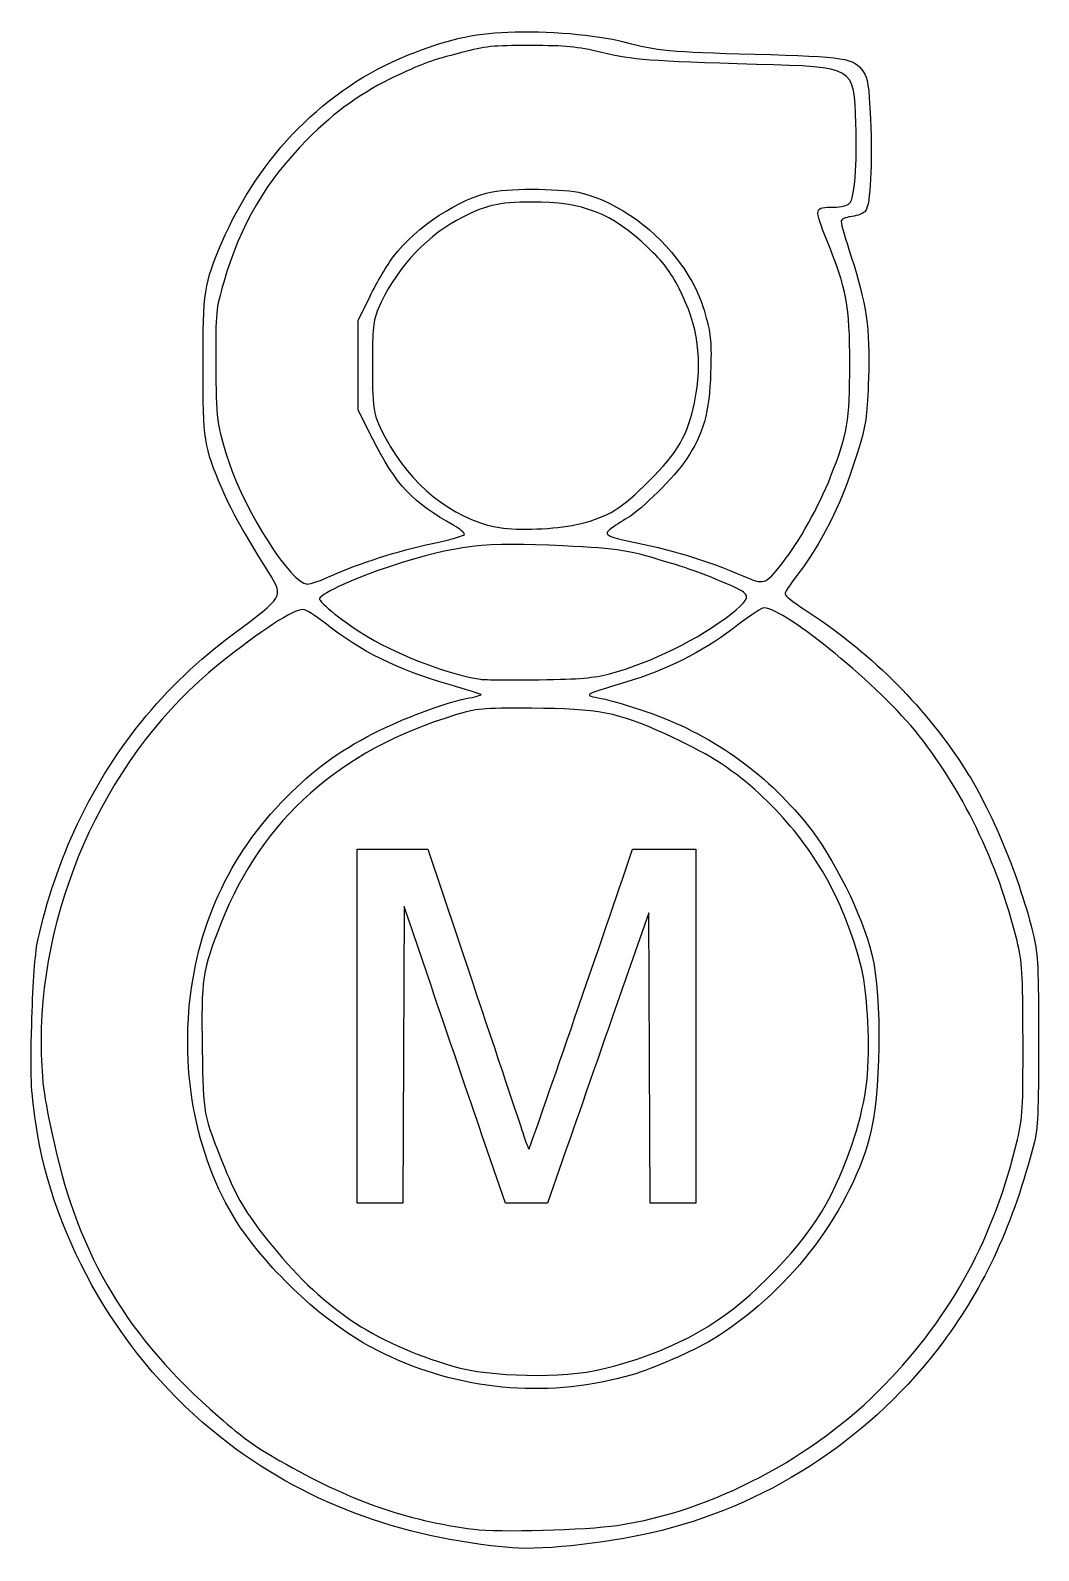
# Model space of a CAD drawing. Extents: x 16 to 411, y 27 to 623.
import ezdxf

# ---------------------------------------------------------------- set-up
doc = ezdxf.new("R2010")
doc.units = 0
doc.layers.add('Image', color=7, linetype='CONTINUOUS')

msp = doc.modelspace()

# ---------------------------------------------------------------- linework, layer by layer
at = {"layer": 'Image', "color": 7}
for points in [[(150.20094, 462.87869), (144.5, 474.25738), (144.5, 491.89051), (144.5, 509.52365), (149.10831, 519.01182)], [(144, 232.5), (144, 302), (157.86232, 302), (171.72465, 302), (189.2851, 249.75)], [(249.20482, 293.25), (252.17869, 302), (264.58935, 302), (277, 302), (277, 232.5), (277, 163), (268.00819, 163), (259.01638, 163), (258.75819, 219.95679), (258.5, 276.91359), (244.29186, 236.20679)], [(173.17653, 248), (162.5, 279.5), (162.24194, 221.25), (161.98388, 163), (152.99194, 163), (144, 163), (144, 232.5)], [(224.42072, 179.25), (218.75773, 163), (210.49593, 163), (202.23414, 163), (193.0436, 189.75)]]:
    msp.add_lwpolyline(points, dxfattribs=at)
for points in [[(231.5, 429.68528)], [(134.12516, 409.34698)], [(243.13951, 370.81659)], [(240.5, 97.91971)], [(246.14541, 36.49854)], [(205, 27.66058)]]:
    msp.add_lwpolyline(points, close=True, dxfattribs=at)
for points in [[(163.82935, 613.604713), (179.11914, 619.768713), (189.30145, 622.125839), (203.2037, 622.719569)], [(203.2037, 622.719569), (218.28466, 623.36364), (237.96989, 621.697756), (248.7454, 618.865554)], [(185, 614.685066), (172.46668, 611.399144), (171.09354, 610.903686), (159.5, 605.484165)], [(212, 617.415987), (197.16377, 617.435697), (194.44124, 617.160322), (185, 614.685066)], [(240, 614.683599), (229.96487, 617.04881), (226.39823, 617.396861), (212, 617.415987)], [(300.74739, 610.041845), (257.97535, 611.291766), (252.67135, 611.697048), (240, 614.683599)], [(248.7454, 618.865554), (262.01639, 615.377448), (266.5716, 614.948055), (300, 614.034082)], [(90.850284, 539.89862), (105.70392, 574.351937), (131.77405, 600.681785), (163.82935, 613.604713)], [(300, 614.034082), (335.91802, 613.05204), (339.04413, 612.554953), (342.60774, 607.258973)], [(339.80052, 586.875665), (338.98995, 609.323091), (339.69708, 608.903623), (300.74739, 610.041845)], [(159.5, 605.484165), (146.02739, 599.18625), (135.63239, 591.780726), (124.43588, 580.50405)], [(342.60774, 607.258973), (344.51457, 604.42517), (344.87981, 602.071591), (345.51458, 588.527253)], [(337.33714, 555.47999), (339.32131, 557.46417), (340.3768, 570.916373), (339.80052, 586.875665)], [(345.51458, 588.527253), (346.31966, 571.349121), (345.46378, 555.01653), (343.62689, 552.50442)], [(124.43588, 580.50405), (108.13335, 564.084796), (98.203699, 547.1098), (91.67588, 524.5)], [(197.12035, 560.02282), (205.06771, 561.53001), (225.70339, 561.228277), (232.3067, 559.50833)], [(158.30315, 534.56386), (167.14565, 546.25455), (184.48436, 557.62646), (197.12035, 560.02282)], [(212.52154, 556), (199.425, 556), (193.77824, 554.60671), (183, 548.71584)], [(258.13287, 538.17901), (243.8631, 551.67979), (232.80588, 556), (212.52154, 556)], [(232.3067, 559.50833), (246.8544, 555.71914), (261.75594, 544.94378), (271.26204, 531.3396)], [(331.17857, 553.98469), (333.95764, 553.99369), (336.45802, 554.60088), (337.33714, 555.47999)], [(328.40042, 541.02974), (323.31525, 553.68073), (323.37496, 553.95915), (331.17857, 553.98469)], [(338.21491, 550.302), (335.3436, 549.91688), (334, 549.24871), (334, 548.20593)], [(343.62689, 552.50442), (342.96851, 551.60403), (340.53312, 550.61294), (338.21491, 550.302)], [(183, 548.71584), (170.11943, 541.67593), (158.18456, 528.16988), (152.32273, 514)], [(334, 548.20593), (334, 547.36403), (335.79303, 541.16386), (337.98451, 534.42779)], [(83.558191, 491.5), (83.545371, 520.78387), (84.048161, 524.12095), (90.850284, 539.89862)], [(270.41781, 522.05427), (266.82738, 529.00601), (264.24304, 532.39811), (258.13287, 538.17901)], [(337.36931, 492.5), (337.37631, 515.51391), (336.28594, 521.41199), (328.40042, 541.02974)], [(149.10831, 519.01182), (151.64288, 524.23032), (155.78056, 531.22874), (158.30315, 534.56386)], [(271.26204, 531.3396), (276.46545, 523.89299), (278.68905, 519.15575), (281.09165, 510.39817)], [(337.98451, 534.42779), (343.97713, 516.00796), (345.31098, 506.62708), (344.72817, 487)], [(91.67588, 524.5), (88.545697, 513.65827), (88.500832, 513.19784), (88.557841, 492.5)], [(276.42236, 477.20784), (279.79898, 493.70491), (277.95793, 507.45521), (270.41781, 522.05427)], [(152.32273, 514), (150.26987, 509.0376), (150.04515, 506.86475), (150.02374, 491.77024)], [(281.09165, 510.39817), (282.91153, 503.76466), (283.15596, 500.69695), (282.7906, 489.07497)], [(91.02904, 443.36225), (83.936777, 460.05264), (83.570926, 462.40996), (83.558191, 491.5)], [(88.557841, 492.5), (88.617061, 470.99772), (88.992171, 468.17281), (93.662497, 454.05701)], [(150.02374, 491.77024), (149.99734, 473.17328), (150.36194, 471.55245), (157.1973, 459.87948)], [(329.88184, 448.15367), (336.57196, 465.11661), (337.36273, 469.80017), (337.36931, 492.5)], [(282.7906, 489.07497), (282.29962, 473.4566), (279.88995, 464.80152), (273.31944, 455.0564)], [(344.72817, 487), (344.31375, 473.04366), (343.83121, 469.11255), (341.59808, 461.5)], [(258.55153, 446.40595), (269.97956, 457.88231), (273.82256, 464.50605), (276.42236, 477.20784)], [(181.97274, 429), (165.87432, 437.91857), (159.07274, 445.1712), (150.20094, 462.87869)], [(157.1973, 459.87948), (167.41925, 442.42312), (184.65075, 430.00429), (201.5, 427.95032)], [(341.59808, 461.5), (334.94181, 438.80938), (327.07328, 422.75868), (314.81, 406.8561)], [(93.662497, 454.05701), (100.26938, 434.08807), (118.27796, 406), (124.4741, 406)], [(273.31944, 455.0564), (268.60025, 448.05709), (255.76585, 435.28803), (250.14505, 432)], [(310.79854, 414.12756), (317.69923, 422.9419), (325.24417, 436.39476), (329.88184, 448.15367)], [(109.3478, 410.55883), (97.329628, 430.10927), (94.531416, 435.12003), (91.02904, 443.36225)], [(231.5, 429.68528), (242.72555, 432.48431), (247.83088, 435.63994), (258.55153, 446.40595)], [(201.5, 427.95032), (209.448, 426.98144), (224.0408, 427.82537), (231.5, 429.68528)], [(250.14505, 432), (247.79453, 430.625), (244.88781, 428.72164), (243.68569, 427.77032)], [(173.63303, 421.9346), (180.3062, 423.34557), (185.9279, 424.95), (186.12571, 425.5)], [(186.12571, 425.5), (186.32351, 426.05), (184.45467, 427.625), (181.97274, 429)], [(243.68569, 427.77032), (241.81359, 426.2888), (241.71521, 425.89805), (243, 425.04683)], [(243, 425.04683), (243.825, 424.50024), (246.975, 423.57361), (250, 422.98766)], [(134.12516, 409.34698), (145.0018, 414.28321), (159.90896, 419.03279), (173.63303, 421.9346)], [(224.80603, 421.02575), (193.88952, 422.6121), (183.33662, 421.35671), (157, 412.9594)], [(269, 413.65892), (250.09636, 419.43307), (247.5396, 419.85927), (224.80603, 421.02575)], [(250, 422.98766), (266.87428, 419.71905), (281.10686, 415.40121), (295.4788, 409.19041)], [(157, 412.9594), (144.24747, 408.89332), (129.96453, 402.4047), (129.28883, 400.37046)], [(295.71817, 402.81894), (293.58233, 404.59152), (278.03663, 410.89866), (269, 413.65892)], [(295.4788, 409.19041), (303.78846, 405.59941), (304.23443, 405.74313), (310.79854, 414.12756)], [(95.5, 386.45196), (115.49935, 401.30813), (115.27478, 400.91719), (109.3478, 410.55883)], [(124.4741, 406), (125.72602, 406), (130.06899, 407.50614), (134.12516, 409.34698)], [(314.81, 406.8561), (313.2645, 404.85195), (312, 402.70537), (312, 402.08592)], [(129.28883, 400.37046), (128.80888, 398.92554), (139.4382, 390.52773), (148.50573, 385.18793)], [(290.70924, 394.23884), (297.07588, 399.2422), (298.03933, 400.89254), (295.71817, 402.81894)], [(312, 402.08592), (312, 401.46648), (315.2625, 398.86307), (319.25, 396.30058)], [(122.8172, 396), (118.85484, 396), (106.81087, 388.16058), (89.644144, 374.40766)], [(131.43373, 390.66063), (127.74872, 393.59728), (123.87129, 396), (122.8172, 396)], [(243.13951, 370.81659), (259.35132, 375.15643), (278.2984, 384.48555), (290.70924, 394.23884)], [(303.18224, 396.55784), (302.18882, 396.24254), (296.90392, 392.60057), (291.43801, 388.46456)], [(362.9111, 348.6088), (346.93044, 368.16587), (309.18862, 398.46419), (303.18224, 396.55784)], [(319.25, 396.30058), (344.58247, 380.02115), (365.93142, 359.02346), (381.67371, 334.90394)], [(180.17, 366.53155), (160.12893, 372.30127), (145.19171, 379.69661), (131.43373, 390.66063)], [(291.43801, 388.46456), (279.22407, 379.22238), (265.28957, 372.25121), (249.5, 367.48375)], [(32.948442, 309), (47.361766, 340.47836), (67.982331, 366.01095), (95.5, 386.45196)], [(148.50573, 385.18793), (161.70415, 377.41548), (179.50448, 370.72675), (192.5, 368.65645)], [(89.644144, 374.40766), (47.240596, 340.43655), (19.943409, 282.44495), (20.022626, 226.5)], [(215.5, 368.47502), (231.82024, 368.71697), (236.90558, 369.14779), (243.13951, 370.81659)], [(192.6763, 362.65703), (192.46466, 362.86868), (186.83682, 364.61221), (180.17, 366.53155)], [(192.5, 368.65645), (194.15, 368.3936), (204.5, 368.31195), (215.5, 368.47502)], [(249.5, 367.48375), (232.24188, 362.27288), (232.62941, 362.52986), (239.87836, 361.10371)], [(150.39857, 347.36616), (161.03814, 352.92758), (178.09318, 359.33805), (186.78055, 361.04105)], [(186.78055, 361.04105), (190.23485, 361.7182), (192.88794, 362.44539), (192.6763, 362.65703)], [(239.87836, 361.10371), (243.33436, 360.42379), (251.21331, 358.12572), (257.38714, 355.99689)], [(182.62247, 354.63977), (137.2573, 340.81728), (106.91002, 313.87776), (90.655537, 273)], [(212.5, 357.25193), (192.39307, 357.34073), (191.12246, 357.22963), (182.62247, 354.63977)], [(264.95382, 347.17044), (246.28705, 355.68829), (238.75497, 357.13593), (212.5, 357.25193)], [(257.38714, 355.99689), (282.70251, 347.26778), (303.90105, 332.40939), (320.66851, 311.64197)], [(116.17975, 322.23543), (127.23472, 333.35822), (136.20934, 339.9493), (150.39857, 347.36616)], [(300.09184, 325.3154), (290.36348, 334.04882), (281.14665, 339.78147), (264.95382, 347.17044)], [(403.03416, 266), (395.71794, 296.34889), (381.21527, 326.20822), (362.9111, 348.6088)], [(381.67371, 334.90394), (392.98073, 317.57992), (404.2754, 290.34409), (409.6263, 267.49942)], [(338.47236, 267.33791), (330.64186, 290.36524), (318.36422, 308.91179), (300.09184, 325.3154)], [(78.035306, 238.45926), (80.685039, 271.09046), (93.651866, 299.56934), (116.17975, 322.23543)], [(320.66851, 311.64197), (330.93446, 298.92704), (342.27457, 276.15086), (346.09356, 260.57671)], [(18.391895, 264.3466), (20.792724, 277.11885), (26.828618, 295.63445), (32.948442, 309)], [(211.5306, 184.19727), (211.79905, 184.46571), (238.5343, 261.85425), (249.20482, 293.25)], [(90.655537, 273), (83.252928, 254.38347), (82.769203, 251.15206), (83.245657, 223.5)], [(16.330331, 233), (16.677826, 246.92062), (17.518188, 259.69853), (18.391895, 264.3466)], [(344.60964, 231), (343.85172, 248.21549), (342.74331, 254.77825), (338.47236, 267.33791)], [(405.3803, 227), (405.3287, 254.20204), (405.14593, 257.24002), (403.03416, 266)], [(409.6263, 267.49942), (411.25985, 260.52526), (411.49863, 255.27051), (411.48932, 226.5)], [(346.09356, 260.57671), (350.19206, 243.8627), (349.62028, 204.85291), (345.0349, 188.34961)], [(193.0436, 189.75), (187.98881, 204.4625), (179.04863, 230.675), (173.17653, 248)], [(189.2851, 249.75), (198.94335, 221.0125), (207.82656, 194.43375), (209.02556, 190.68612)], [(17.915593, 194.5), (15.989698, 207.8011), (15.810151, 212.16161), (16.330331, 233)], [(103.34157, 146.5), (84.580917, 169.92028), (75.229245, 203.90289), (78.035306, 238.45926)], [(244.29186, 236.20679), (236.47738, 213.81806), (227.53537, 188.1875), (224.42072, 179.25)], [(338.16166, 185.73098), (343.53901, 201.27484), (345.35652, 214.03497), (344.60964, 231)], [(403.18804, 188), (405.26217, 196.76437), (405.43193, 199.78432), (405.3803, 227)], [(20.022626, 226.5), (20.042636, 212.36961), (20.934686, 205.33275), (25.07624, 186.63515)], [(83.245657, 223.5), (83.702187, 197.00429), (83.403905, 198.57662), (92.127913, 176.67893)], [(411.48932, 226.5), (411.48032, 198.24757), (411.22424, 192.50202), (409.71037, 186.56313)], [(90.274438, 71.20725), (52.012512, 101.43496), (24.636742, 148.08073), (17.915593, 194.5)], [(25.07624, 186.63515), (34.968822, 141.97374), (54.127905, 110.06947), (89.5, 79.35481)], [(209.02556, 190.68612), (210.22457, 186.93849), (211.35184, 184.0185), (211.5306, 184.19727)], [(345.0349, 188.34961), (336.57259, 157.89279), (312.40925, 126.98961), (283.15939, 109.2153)], [(301.37152, 129.92778), (321.25377, 149.00648), (330.09754, 162.42068), (338.16166, 185.73098)], [(351.08052, 91.66805), (377.54626, 119.01159), (394.10712, 149.62789), (403.18804, 188)], [(409.71037, 186.56313), (401.6759, 155.04407), (390.41911, 130.45978), (373.88616, 108.32475)], [(92.127913, 176.67893), (96.496595, 165.71332), (100.52745, 158.9074), (108.81706, 148.5)], [(157.20691, 102.60192), (138.01754, 111.34679), (119.24715, 126.64391), (103.34157, 146.5)], [(108.81706, 148.5), (129.87355, 122.0641), (149.95898, 108.40651), (181.60976, 99.00277)], [(240.5, 97.91971), (265.49292, 103.96974), (285.02125, 114.23832), (301.37152, 129.92778)], [(283.15939, 109.2153), (276.58515, 105.22032), (259.42906, 97.71796), (251.96088, 95.5722)], [(373.88616, 108.32475), (346.57526, 71.75975), (307.7238, 45.73472), (263.68559, 34.50584)], [(251.96088, 95.5722), (220.27497, 86.46817), (187.23054, 88.91971), (157.20691, 102.60192)], [(181.60976, 99.00277), (196.22289, 94.66107), (224.86253, 94.13435), (240.5, 97.91971)], [(246.14541, 36.49854), (283.24518, 41.98733), (323.45764, 63.12899), (351.08052, 91.66805)], [(89.5, 79.35481), (99.899429, 70.32467), (103.15366, 67.9752), (113.68982, 61.89037)], [(205, 27.66058), (160.12018, 31.56542), (122.26459, 45.93436), (90.274438, 71.20725)], [(113.68982, 61.89037), (140.41239, 46.4576), (163.28565, 38.37477), (189.90353, 34.95836)], [(189.90353, 34.95836), (199.34369, 33.74672), (233.95122, 34.69444), (246.14541, 36.49854)], [(263.68559, 34.50584), (245.71851, 29.92458), (217.20491, 26.59867), (205, 27.66058)]]:
    msp.add_open_spline(points, degree=3, dxfattribs=at)

doc.saveas('drawing.dxf')
